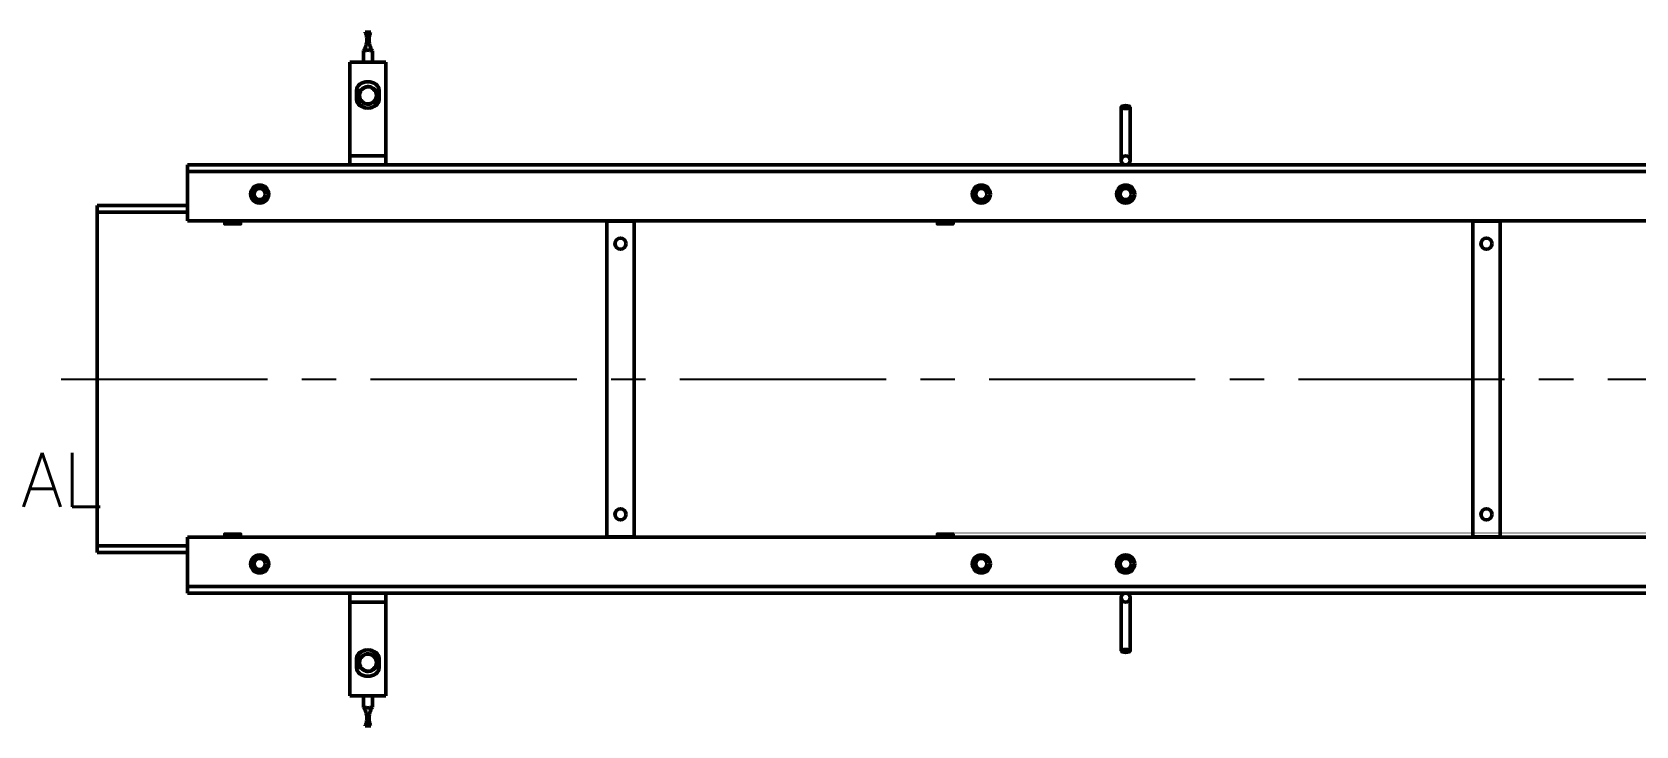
# Model space of a CAD drawing. Header units: inches. Extents: x 31 to 195, y 77 to 126.
# Drawn here: x 67.63 to 112.07, y 106.82 to 126.05 of the extents above; entities that cross this region are included whole.
import ezdxf

# ---------------------------------------------------------------- set-up
doc = ezdxf.new("R2010")
doc.units = ezdxf.units.IN
doc.header["$LTSCALE"] = 8
doc.header["$MEASUREMENT"] = 0
doc.linetypes.add('CENTER2', pattern=[1.125, 0.75, -0.125, 0.125, -0.125])
doc.layers.add('Visible (ANSI)', color=7, linetype='Continuous', lineweight=50)
doc.styles.add('ZURN', font='romans.shx')

msp = doc.modelspace()

# ---------------------------------------------------------------- linework, layer by layer
at = {"linetype": 'CENTER2', "ltscale": 0.952448}
msp.add_line((68.433118, 116.43908), (193.802762, 116.43908), dxfattribs=at)
at = {"layer": 'Visible (ANSI)'}
for p, q in [((77.013108, 126.054322), (76.853108, 126.054322)), ((76.808108, 125.534322), (76.808108, 125.222022)), ((77.058108, 125.534322), (77.058108, 125.222022)), ((76.433108, 125.222022), (77.433108, 125.222022)), ((76.433108, 125.222022), (76.433108, 125.088068)), ((76.433108, 125.088068), (76.433108, 122.665732)), ((77.433108, 125.088068), (77.433108, 125.222022)), ((77.433108, 125.088068), (77.433108, 122.665732)), ((76.620608, 124.186272), (76.620608, 124.439067)), ((77.245608, 124.439067), (77.245608, 124.186272)), ((97.808108, 123.398137), (97.808108, 123.97637)), ((98.058108, 123.398137), (98.058108, 123.97637)), ((97.808108, 123.398137), (97.808108, 123.162433)), ((97.808108, 122.50298), (97.808108, 123.162433)), ((98.058108, 123.162433), (98.058108, 123.398137)), ((98.058108, 122.50298), (98.058108, 123.162433)), ((191.933108, 122.37108), (71.933108, 122.37108)), ((71.933108, 122.37108), (71.933108, 122.19208)), ((76.433108, 122.665732), (76.433108, 122.62108)), ((77.433108, 122.62108), (76.433108, 122.62108)), ((76.433108, 122.37108), (76.433108, 122.62108)), ((77.433108, 122.665732), (77.433108, 122.62108)), ((77.433108, 122.37108), (77.433108, 122.62108)), ((97.808108, 122.50298), (97.808108, 122.49608)), ((98.058108, 122.49608), (98.058108, 122.50298)), ((191.933108, 122.19208), (71.933108, 122.19208)), ((71.933108, 122.19208), (71.933108, 122.02808)), ((71.933108, 122.02808), (71.933108, 121.16808)), ((69.433118, 121.25158), (69.433118, 121.06408)), ((71.933108, 121.25158), (69.433118, 121.25158)), ((69.433118, 121.06408), (69.433118, 121.009612)), ((69.433118, 121.06408), (71.933108, 121.06408)), ((69.433118, 121.009612), (69.433118, 118.785459)), ((71.933108, 120.82508), (71.933108, 121.16808)), ((120.364568, 120.82508), (71.933108, 120.82508)), ((72.964108, 120.82508), (72.964108, 120.755641)), ((72.964108, 120.73608), (73.073608, 120.73608)), ((73.073608, 120.73608), (73.292608, 120.73608)), ((73.183108, 120.82508), (73.183108, 120.755641)), ((73.292608, 120.73608), (73.402108, 120.73608)), ((73.402108, 120.82508), (73.402108, 120.755641)), ((83.558108, 120.81408), (84.308108, 120.81408)), ((83.558108, 112.06408), (83.558108, 120.81408)), ((84.308108, 120.81408), (84.308108, 112.06408)), ((92.714108, 120.755141), (92.714108, 120.82508)), ((92.714108, 120.73558), (92.823608, 120.73558)), ((92.823608, 120.73558), (93.042608, 120.73558)), ((92.933108, 120.755141), (92.933108, 120.82508)), ((93.042608, 120.73558), (93.152108, 120.73558)), ((93.152108, 120.755141), (93.152108, 120.82508)), ((107.558108, 112.06408), (107.558108, 120.81408)), ((107.558108, 120.81408), (108.308108, 120.81408)), ((108.308108, 120.81408), (108.308108, 112.06408)), ((69.433118, 118.785459), (69.433118, 114.092702)), ((69.433118, 114.092702), (69.433118, 111.868549)), ((71.933108, 112.05308), (120.364568, 112.05308)), ((71.933108, 112.05308), (71.933108, 111.71008)), ((73.073608, 112.14208), (72.964108, 112.14208)), ((72.964108, 112.12252), (72.964108, 112.05308)), ((73.292608, 112.14208), (73.073608, 112.14208)), ((73.183108, 112.12252), (73.183108, 112.05308)), ((73.402108, 112.14208), (73.292608, 112.14208)), ((73.402108, 112.12252), (73.402108, 112.05308)), ((84.308108, 112.06408), (83.558108, 112.06408)), ((92.823608, 112.14258), (92.714108, 112.14258)), ((92.714108, 112.12302), (92.714108, 112.05308)), ((93.042608, 112.14258), (92.823608, 112.14258)), ((92.933108, 112.12302), (92.933108, 112.05308)), ((93.152108, 112.14258), (93.042608, 112.14258)), ((93.152108, 112.12302), (93.152108, 112.05308)), ((108.308108, 112.06408), (107.558108, 112.06408)), ((69.433118, 111.868549), (69.433118, 111.81408)), ((69.433118, 111.81408), (69.433118, 111.62658)), ((69.433118, 111.81408), (71.933108, 111.81408)), ((71.933108, 111.62658), (69.433118, 111.62658)), ((71.933108, 110.85008), (71.933108, 111.71008)), ((71.933108, 110.68608), (71.933108, 110.85008)), ((71.933108, 110.68608), (191.933108, 110.68608)), ((71.933108, 110.50708), (71.933108, 110.68608)), ((71.933108, 110.50708), (191.933108, 110.50708)), ((76.433108, 110.50708), (76.433108, 110.25708)), ((76.433108, 110.212429), (76.433108, 110.25708)), ((76.433108, 110.25708), (77.433108, 110.25708)), ((77.433108, 110.50708), (77.433108, 110.25708)), ((77.433108, 110.212429), (77.433108, 110.25708)), ((97.808108, 110.38208), (97.808108, 110.375181)), ((97.808108, 110.375181), (97.808108, 109.715728)), ((98.058108, 110.375181), (98.058108, 110.38208)), ((98.058108, 110.375181), (98.058108, 109.715728)), ((76.433108, 107.790093), (76.433108, 110.212429)), ((77.433108, 107.790093), (77.433108, 110.212429)), ((97.808108, 109.715728), (97.808108, 109.480024)), ((97.808108, 109.480024), (97.808108, 108.901791)), ((98.058108, 109.480024), (98.058108, 109.715728)), ((98.058108, 109.480024), (98.058108, 108.901791)), ((76.620608, 108.439094), (76.620608, 108.691889)), ((77.245608, 108.691889), (77.245608, 108.439094)), ((76.433108, 107.790093), (76.433108, 107.656139)), ((77.433108, 107.656139), (76.433108, 107.656139)), ((76.808108, 107.343839), (76.808108, 107.656139)), ((77.058108, 107.343839), (77.058108, 107.656139)), ((77.433108, 107.656139), (77.433108, 107.790093)), ((77.013108, 106.823839), (76.853108, 106.823839))]:
    msp.add_line(p, q, dxfattribs=at)
for centre, radius in [((97.933108, 122.49608), 0.125), ((73.933108, 121.56408), 0.25), ((73.933108, 121.56408), 0.245), ((93.933108, 121.56408), 0.25), ((93.933108, 121.56408), 0.245), ((97.933108, 121.56408), 0.25), ((97.933108, 121.56408), 0.245), ((73.933108, 121.56408), 0.1535), ((93.933108, 121.56408), 0.1535), ((97.933108, 121.56408), 0.1535), ((83.933108, 120.18908), 0.1535), ((107.933108, 120.18908), 0.1535), ((83.933108, 112.68908), 0.1535), ((107.933108, 112.68908), 0.1535), ((73.933108, 111.31408), 0.25), ((73.933108, 111.31408), 0.245), ((73.933108, 111.31408), 0.1535), ((93.933108, 111.31408), 0.25), ((93.933108, 111.31408), 0.245), ((93.933108, 111.31408), 0.1535), ((97.933108, 111.31408), 0.25), ((97.933108, 111.31408), 0.245), ((97.933108, 111.31408), 0.1535), ((97.933108, 110.38208), 0.125)]:
    msp.add_circle(centre, radius, dxfattribs=at)
for centre, radius, start, end in [((76.933108, 124.300022), 0.234375, 86.1417694, 176.332444), ((76.933108, 124.300022), 0.234375, 3.667556, 64.0039677), ((76.698733, 124.300022), 0.015, 88.166222, 271.833778), ((76.933108, 124.300022), 0.234375, 183.667556, 356.332444), ((77.167483, 124.300022), 0.015, 268.166222, 91.833778), ((76.698733, 108.578139), 0.015, 88.166222, 271.833778), ((76.933108, 108.578139), 0.234375, 3.667556, 176.332444), ((76.933108, 108.578139), 0.234375, 183.667556, 273.8582306), ((76.933108, 108.578139), 0.234375, 295.9960323, 356.332444), ((77.167483, 108.578139), 0.015, 268.166222, 91.833778)]:
    msp.add_arc(centre, radius, start, end, dxfattribs=at)
for centre, major_axis, ratio, start_param, end_param in [((76.933108, 124.439067), (-0.3125, 0), 0.766044443, 3.141592654, 6.283185307), ((76.933108, 124.27837), (-0.3125, 0), 0.766044443, 5.263711107, 6.283185307), ((76.992354, 124.522261), (0.043438, -0.011753), 0.333333333, 1.570796327, 3.151740772), ((76.992354, 124.522261), (0.043438, -0.011753), 0.333333333, 0.012138125, 1.570796327), ((76.933108, 124.27837), (0.3125, 0), 0.766044443, 0, 1.019298072), ((76.933108, 124.210427), (-0.3125, 0), 0.984807753, 5.365388944, 6.644320979), ((76.933108, 124.186272), (0.3125, 0), 0.766044443, 3.141592654, 6.283185307), ((76.933108, 124.253839), (-0.3125, 0), 0.984807753, 0.070589401, 1.418033498), ((76.933108, 124.253839), (0.3125, 0), 0.984807753, 4.865151809, 6.212595907), ((76.933108, 124.210427), (0.3125, 0), 0.984807753, 5.922049635, 7.201189211), ((76.933108, 108.691889), (-0.3125, 0), 0.766044443, 3.141592654, 6.283185307), ((76.933108, 108.624322), (-0.3125, 0), 0.984807753, 4.865151809, 6.212595907), ((76.933108, 108.624322), (0.3125, 0), 0.984807753, 0.070589401, 1.418033498), ((76.933108, 108.667734), (-0.3125, 0), 0.984807753, 5.922049635, 7.200987395), ((76.933108, 108.599791), (-0.3125, 0), 0.766044443, 0, 1.019261452), ((76.933108, 108.599791), (0.3125, 0), 0.766044443, 5.263923856, 6.283185307), ((76.933108, 108.667734), (0.3125, 0), 0.984807753, 5.365388944, 6.644320979), ((76.933108, 108.439094), (0.3125, 0), 0.766044443, 3.141592654, 6.283185307), ((76.992354, 108.3559), (0.043438, 0.011753), 0.333333333, 3.131444535, 4.71238898), ((76.992354, 108.3559), (0.043438, 0.011753), 0.333333333, 4.71238898, 6.271047182)]:
    msp.add_ellipse(centre, major_axis=major_axis, ratio=ratio, start_param=start_param, end_param=end_param, dxfattribs=at)
for centre, major_axis in [((97.933108, 123.97637), (0.125, 0)), ((97.933108, 108.901791), (-0.125, 0))]:
    msp.add_ellipse(centre, major_axis=major_axis, ratio=0.321439465, dxfattribs=at)
for points, knots in [([(76.853108, 126.054322), (76.853108, 126.054322), (76.856065, 126.048377), (76.866229, 126.024734), (76.873361, 126.007048), (76.886959, 125.962751), (76.893407, 125.936743), (76.897733, 125.907001)], [0, 0, 0, 0, 0.347479985, 0.347479985, 0.69495997, 0.69495997, 1.020331146, 1.020331146, 1.020331146, 1.020331146]), ([(76.901678, 125.794322), (76.900193, 125.774418), (76.89735, 125.753375), (76.889865, 125.714907), (76.88528, 125.697467), (76.88092, 125.683011), (76.880712, 125.682325), (76.880503, 125.681644)], [0.5989360844, 0.5989360844, 0.5989360844, 0.5989360844, 0.7510308104, 0.7510308104, 0.9031255364, 0.9031255364, 0.9107476997, 0.9107476997, 0.9107476997, 0.9107476997]), ([(76.897733, 125.907001), (76.897856, 125.906156), (76.897978, 125.905304), (76.900037, 125.89063), (76.901881, 125.873124), (76.903461, 125.834746), (76.903136, 125.81387), (76.901678, 125.794322)], [0.2909281473, 0.2909281473, 0.2909281473, 0.2909281473, 0.3002098687, 0.3002098687, 0.4495729766, 0.4495729766, 0.5989360844, 0.5989360844, 0.5989360844, 0.5989360844]), ([(76.964537, 125.794322), (76.963079, 125.81387), (76.962754, 125.834746), (76.964334, 125.873124), (76.966178, 125.89063), (76.968238, 125.905304), (76.968359, 125.906156), (76.968482, 125.907001)], [1.8093251949, 1.8093251949, 1.8093251949, 1.8093251949, 1.9586883028, 1.9586883028, 2.1080514107, 2.1080514107, 2.1173331321, 2.1173331321, 2.1173331321, 2.1173331321]), ([(76.985712, 125.681644), (76.985503, 125.682325), (76.985295, 125.683011), (76.980936, 125.697467), (76.97635, 125.714907), (76.968866, 125.753375), (76.966022, 125.774418), (76.964537, 125.794322)], [1.4975135796, 1.4975135796, 1.4975135796, 1.4975135796, 1.5051357429, 1.5051357429, 1.6572304689, 1.6572304689, 1.8093251949, 1.8093251949, 1.8093251949, 1.8093251949]), ([(76.968482, 125.907001), (76.972808, 125.936743), (76.979256, 125.962751), (76.992854, 126.007048), (76.999986, 126.024734), (77.010151, 126.048377), (77.013108, 126.054322), (77.013108, 126.054322)], [5.641443605, 5.641443605, 5.641443605, 5.641443605, 5.966814781, 5.966814781, 6.314294766, 6.314294766, 6.66177475, 6.66177475, 6.66177475, 6.66177475]), ([(76.880503, 125.681644), (76.878504, 125.675113), (76.87646, 125.668899), (76.860806, 125.62393), (76.843435, 125.590398), (76.823353, 125.556787), (76.817702, 125.548265), (76.810068, 125.53703), (76.808108, 125.534322), (76.808108, 125.534322)], [7.002045991, 7.002045991, 7.002045991, 7.002045991, 7.072181733, 7.072181733, 7.540192449, 7.540192449, 7.774197808, 7.774197808, 8.008203166, 8.008203166, 8.008203166, 8.008203166]), ([(76.808108, 125.534322), (76.808108, 125.534322), (76.811269, 125.535095), (76.824044, 125.537887), (76.833655, 125.539868), (76.855785, 125.543607), (76.869801, 125.545613), (76.900579, 125.548461), (76.917347, 125.549259), (76.933108, 125.549259)], [1.4410278833, 1.4410278833, 1.4410278833, 1.4410278833, 1.5611069604, 1.5611069604, 1.6811860375, 1.6811860375, 1.8012782743, 1.8012782743, 1.9213705111, 1.9213705111, 1.9213705111, 1.9213705111]), ([(76.933108, 125.549259), (76.948868, 125.549259), (76.965636, 125.548461), (76.996415, 125.545613), (77.010431, 125.543607), (77.03256, 125.539868), (77.042171, 125.537887), (77.054946, 125.535095), (77.058108, 125.534322), (77.058108, 125.534322)], [0, 0, 0, 0, 0.1200922368, 0.1200922368, 0.2401844736, 0.2401844736, 0.3602635507, 0.3602635507, 0.4803426278, 0.4803426278, 0.4803426278, 0.4803426278]), ([(77.058108, 125.534322), (77.058108, 125.534322), (77.056148, 125.53703), (77.048513, 125.548265), (77.042862, 125.556787), (77.02278, 125.590398), (77.005409, 125.62393), (76.989755, 125.668899), (76.987711, 125.675113), (76.985712, 125.681644)], [1.097300693, 1.097300693, 1.097300693, 1.097300693, 1.331306051, 1.331306051, 1.56531141, 1.56531141, 2.033322126, 2.033322126, 2.103457868, 2.103457868, 2.103457868, 2.103457868]), ([(76.688345, 124.310843), (76.689546, 124.338004), (76.695405, 124.365309), (76.715315, 124.415366), (76.729454, 124.438815), (76.76412, 124.479415), (76.785079, 124.497067), (76.831001, 124.524328), (76.856533, 124.534277), (76.908792, 124.545272), (76.936168, 124.546456), (76.973652, 124.541899), (76.984563, 124.539815), (76.995259, 124.53701)], [0, 0, 0, 0, 0.212669473, 0.212669473, 0.421401634, 0.421401634, 0.630278357, 0.630278357, 0.839149821, 0.839149821, 1.048021476, 1.048021476, 1.134524567, 1.134524567, 1.134524567, 1.134524567]), ([(76.688345, 124.310843), (76.689546, 124.338004), (76.695405, 124.365309), (76.715315, 124.415366), (76.729454, 124.438815), (76.76412, 124.479415), (76.785079, 124.497067), (76.831001, 124.524328), (76.856533, 124.534277), (76.908792, 124.545272), (76.936168, 124.546456), (76.989181, 124.540011), (77.015476, 124.532303), (77.063579, 124.509106), (77.085983, 124.49333), (77.124035, 124.455861), (77.140155, 124.433702), (77.16409, 124.385963), (77.172203, 124.35979), (77.176858, 124.325878), (77.177538, 124.318365), (77.17787, 124.310843)], [0, 0, 0, 0, 0.212669473, 0.212669473, 0.421401634, 0.421401634, 0.630278357, 0.630278357, 0.839149821, 0.839149821, 1.048021476, 1.048021476, 1.256893124, 1.256893124, 1.465764772, 1.465764772, 1.67463642, 1.67463642, 1.883508068, 1.883508068, 1.942398235, 1.942398235, 1.942398235, 1.942398235]), ([(77.17787, 124.289201), (77.176669, 124.26204), (77.170811, 124.234736), (77.150901, 124.184679), (77.136761, 124.16123), (77.102096, 124.120629), (77.081136, 124.102978), (77.035214, 124.075717), (77.009682, 124.065768), (76.957423, 124.054772), (76.930047, 124.053589), (76.877034, 124.060034), (76.850739, 124.067742), (76.802637, 124.090938), (76.780232, 124.106714), (76.74218, 124.144184), (76.72606, 124.166343), (76.702125, 124.214082), (76.694012, 124.240255), (76.689358, 124.274167), (76.688677, 124.28168), (76.688345, 124.289201)], [0, 0, 0, 0, 0.212669473, 0.212669473, 0.421401634, 0.421401634, 0.630278357, 0.630278357, 0.839149821, 0.839149821, 1.048021476, 1.048021476, 1.256893124, 1.256893124, 1.465764772, 1.465764772, 1.67463642, 1.67463642, 1.883508068, 1.883508068, 1.942398235, 1.942398235, 1.942398235, 1.942398235]), ([(77.122969, 124.454867), (77.124643, 124.452818), (77.126281, 124.450744), (77.132502, 124.442591), (77.136848, 124.436294), (77.140898, 124.429799)], [0.40075246859, 0.40075246859, 0.40075246859, 0.40075246859, 0.42140163391, 0.42140163391, 0.48097111075, 0.48097111075, 0.48097111075, 0.48097111075]), ([(77.15932, 124.394092), (77.161544, 124.388756), (77.163576, 124.383349), (77.172632, 124.356334), (77.176866, 124.333557), (77.17787, 124.310843)], [0.5852457116, 0.5852457116, 0.5852457116, 0.5852457116, 0.6302783572, 0.6302783572, 0.8081258164, 0.8081258164, 0.8081258164, 0.8081258164]), ([(76.688345, 108.58896), (76.689546, 108.616121), (76.695405, 108.643425), (76.715315, 108.693482), (76.729454, 108.716931), (76.76412, 108.757532), (76.785079, 108.775183), (76.831001, 108.802444), (76.856533, 108.812393), (76.908792, 108.823389), (76.936168, 108.824572), (76.989181, 108.818127), (77.015476, 108.810419), (77.063579, 108.787223), (77.085983, 108.771447), (77.124035, 108.733977), (77.140155, 108.711818), (77.16409, 108.664079), (77.172203, 108.637906), (77.176858, 108.603994), (77.177538, 108.596481), (77.17787, 108.58896)], [0, 0, 0, 0, 0.212669473, 0.212669473, 0.421401634, 0.421401634, 0.630278357, 0.630278357, 0.839149821, 0.839149821, 1.048021476, 1.048021476, 1.256893124, 1.256893124, 1.465764772, 1.465764772, 1.67463642, 1.67463642, 1.883508068, 1.883508068, 1.942398235, 1.942398235, 1.942398235, 1.942398235]), ([(76.700735, 108.50056), (76.697037, 108.511625), (76.694123, 108.522943), (76.690074, 108.545232), (76.688833, 108.55627), (76.688345, 108.567318)], [0.9573253388, 0.9573253388, 0.9573253388, 0.9573253388, 1.0480214757, 1.0480214757, 1.1345245666, 1.1345245666, 1.1345245666, 1.1345245666]), ([(77.17787, 108.567318), (77.176669, 108.540157), (77.170811, 108.512852), (77.150901, 108.462795), (77.136761, 108.439346), (77.102096, 108.398745), (77.081136, 108.381094), (77.035214, 108.353833), (77.009682, 108.343884), (76.957423, 108.332889), (76.930047, 108.331705), (76.877034, 108.33815), (76.850739, 108.345858), (76.802637, 108.369055), (76.780232, 108.384831), (76.74218, 108.4223), (76.72606, 108.444459), (76.702125, 108.492198), (76.694012, 108.518371), (76.689358, 108.552283), (76.688677, 108.559796), (76.688345, 108.567318)], [0, 0, 0, 0, 0.212669473, 0.212669473, 0.421401634, 0.421401634, 0.630278357, 0.630278357, 0.839149821, 0.839149821, 1.048021476, 1.048021476, 1.256893124, 1.256893124, 1.465764772, 1.465764772, 1.67463642, 1.67463642, 1.883508068, 1.883508068, 1.942398235, 1.942398235, 1.942398235, 1.942398235]), ([(76.738168, 108.429767), (76.731099, 108.439049), (76.724691, 108.448823), (76.718191, 108.460496), (76.717348, 108.46205), (76.716522, 108.463614)], [0.7484533698, 0.7484533698, 0.7484533698, 0.7484533698, 0.8391498207, 0.8391498207, 0.8529668869, 0.8529668869, 0.8529668869, 0.8529668869]), ([(77.17787, 108.567318), (77.176669, 108.540157), (77.170811, 108.512852), (77.150901, 108.462795), (77.136761, 108.439346), (77.102096, 108.398745), (77.081136, 108.381094), (77.038624, 108.355857), (77.017251, 108.346919), (76.995259, 108.341151)], [0, 0, 0, 0, 0.2126694732, 0.2126694732, 0.4214016339, 0.4214016339, 0.6302783572, 0.6302783572, 0.8081258164, 0.8081258164, 0.8081258164, 0.8081258164]), ([(76.808108, 107.343839), (76.808095, 107.343839), (76.810043, 107.341131), (76.817652, 107.329896), (76.823291, 107.321374), (76.843337, 107.287763), (76.860687, 107.254231), (76.87632, 107.209262), (76.878361, 107.203048), (76.880358, 107.196517)], [1.097300693, 1.097300693, 1.097300693, 1.097300693, 1.331306051, 1.331306051, 1.56531141, 1.56531141, 2.033322126, 2.033322126, 2.103457868, 2.103457868, 2.103457868, 2.103457868]), ([(76.933058, 107.328902), (76.917298, 107.328902), (76.900531, 107.3297), (76.869757, 107.332548), (76.855745, 107.334554), (76.833624, 107.338293), (76.824019, 107.340274), (76.811263, 107.343065), (76.808108, 107.343837), (76.808108, 107.343839)], [0.9606852556, 0.9606852556, 0.9606852556, 0.9606852556, 1.0807774924, 1.0807774924, 1.2008697291, 1.2008697291, 1.3209488062, 1.3209488062, 1.4409017637, 1.4409017637, 1.4409017637, 1.4409017637]), ([(76.880358, 107.196517), (76.880597, 107.195733), (76.880837, 107.194943), (76.885208, 107.180395), (76.889767, 107.162993), (76.897207, 107.124637), (76.900034, 107.103668), (76.901513, 107.083839)], [1.4975287939, 1.4975287939, 1.4975287939, 1.4975287939, 1.5062939971, 1.5062939971, 1.6578105605, 1.6578105605, 1.8093271238, 1.8093271238, 1.8093271238, 1.8093271238]), ([(77.058108, 107.343839), (77.058101, 107.343839), (77.054933, 107.343066), (77.042146, 107.340274), (77.032529, 107.338293), (77.010391, 107.334554), (76.996371, 107.332548), (76.965588, 107.3297), (76.948818, 107.328902), (76.933058, 107.328902)], [0.4803426278, 0.4803426278, 0.4803426278, 0.4803426278, 0.6004217049, 0.6004217049, 0.720500782, 0.720500782, 0.8405930188, 0.8405930188, 0.9606852556, 0.9606852556, 0.9606852556, 0.9606852556]), ([(76.964372, 107.083839), (76.965857, 107.103743), (76.968702, 107.124786), (76.976193, 107.163254), (76.980783, 107.180694), (76.985148, 107.19515), (76.985357, 107.195836), (76.985566, 107.196517)], [0.5989360844, 0.5989360844, 0.5989360844, 0.5989360844, 0.7510308104, 0.7510308104, 0.9031255364, 0.9031255364, 0.9107476997, 0.9107476997, 0.9107476997, 0.9107476997]), ([(76.985858, 107.196517), (76.985649, 107.195836), (76.985441, 107.19515), (76.981088, 107.180694), (76.976507, 107.163254), (76.969029, 107.124786), (76.966187, 107.103743), (76.964702, 107.083839)], [1.4975135796, 1.4975135796, 1.4975135796, 1.4975135796, 1.5051357429, 1.5051357429, 1.6572304689, 1.6572304689, 1.8093251949, 1.8093251949, 1.8093251949, 1.8093251949]), ([(76.985566, 107.196517), (76.987568, 107.203048), (76.989615, 107.209262), (77.005289, 107.254231), (77.022683, 107.287763), (77.0428, 107.321374), (77.048464, 107.329896), (77.056123, 107.341131), (77.058095, 107.343839), (77.058108, 107.343839)], [7.002045991, 7.002045991, 7.002045991, 7.002045991, 7.072181733, 7.072181733, 7.540192449, 7.540192449, 7.774197808, 7.774197808, 8.008203166, 8.008203166, 8.008203166, 8.008203166]), ([(77.058108, 107.343839), (77.05812, 107.343839), (77.056172, 107.341131), (77.048563, 107.329896), (77.042924, 107.321374), (77.022878, 107.287763), (77.005529, 107.254231), (76.989896, 107.209262), (76.987854, 107.203048), (76.985858, 107.196517)], [1.097300693, 1.097300693, 1.097300693, 1.097300693, 1.331306051, 1.331306051, 1.56531141, 1.56531141, 2.033322126, 2.033322126, 2.103457868, 2.103457868, 2.103457868, 2.103457868]), ([(76.897587, 106.97116), (76.893273, 106.941418), (76.886839, 106.91541), (76.873272, 106.871113), (76.866157, 106.853427), (76.856028, 106.829784), (76.853089, 106.823839), (76.853108, 106.823839)], [-1.020331146, -1.020331146, -1.020331146, -1.020331146, -0.69495997, -0.69495997, -0.347479985, -0.347479985, 0, 0, 0, 0]), ([(76.901513, 107.083839), (76.902971, 107.064291), (76.903298, 107.043415), (76.901724, 107.005037), (76.899885, 106.987531), (76.897831, 106.972857), (76.89771, 106.972005), (76.897587, 106.97116)], [1.8093271238, 1.8093271238, 1.8093271238, 1.8093271238, 1.9586902317, 1.9586902317, 2.1080533396, 2.1080533396, 2.117335061, 2.117335061, 2.117335061, 2.117335061]), ([(76.968336, 106.97116), (76.968213, 106.972005), (76.968091, 106.972857), (76.966026, 106.987531), (76.964177, 107.005037), (76.962591, 107.043415), (76.962914, 107.064291), (76.964372, 107.083839)], [0.2909281473, 0.2909281473, 0.2909281473, 0.2909281473, 0.3002098687, 0.3002098687, 0.4495729766, 0.4495729766, 0.5989360844, 0.5989360844, 0.5989360844, 0.5989360844]), ([(76.964702, 107.083839), (76.963244, 107.064291), (76.962918, 107.043415), (76.964491, 107.005037), (76.96633, 106.987531), (76.968384, 106.972857), (76.968505, 106.972005), (76.968628, 106.97116)], [1.8093251949, 1.8093251949, 1.8093251949, 1.8093251949, 1.9586883028, 1.9586883028, 2.1080514107, 2.1080514107, 2.1173331321, 2.1173331321, 2.1173331321, 2.1173331321]), ([(77.013108, 106.823839), (77.013089, 106.823839), (77.010114, 106.829784), (76.999914, 106.853427), (76.992766, 106.871113), (76.979137, 106.91541), (76.972675, 106.941418), (76.968336, 106.97116)], [6.66177475, 6.66177475, 6.66177475, 6.66177475, 7.009254735, 7.009254735, 7.35673472, 7.35673472, 7.682105896, 7.682105896, 7.682105896, 7.682105896]), ([(76.968628, 106.97116), (76.972942, 106.941418), (76.979376, 106.91541), (76.992943, 106.871113), (77.000058, 106.853427), (77.010187, 106.829784), (77.013126, 106.823839), (77.013108, 106.823839)], [5.641443605, 5.641443605, 5.641443605, 5.641443605, 5.966814781, 5.966814781, 6.314294766, 6.314294766, 6.66177475, 6.66177475, 6.66177475, 6.66177475])]:
    msp.add_open_spline(points, degree=3, knots=knots, dxfattribs=at)
for points in [[(72.964108, 120.755641), (73.022788, 120.73608), (73.073608, 120.73608)], [(72.964108, 120.73608), (72.964108, 120.73608), (72.964108, 120.755641)], [(73.073608, 120.73608), (73.124427, 120.73608), (73.183108, 120.755641)], [(73.183108, 120.755641), (73.241788, 120.73608), (73.292608, 120.73608)], [(73.292608, 120.73608), (73.343427, 120.73608), (73.402108, 120.755641)], [(73.402108, 120.755641), (73.402108, 120.73608), (73.402108, 120.73608)], [(92.714108, 120.755141), (92.772788, 120.73558), (92.823608, 120.73558)], [(92.714108, 120.73558), (92.714108, 120.73558), (92.714108, 120.755141)], [(92.823608, 120.73558), (92.874427, 120.73558), (92.933108, 120.755141)], [(92.933108, 120.755141), (92.991788, 120.73558), (93.042608, 120.73558)], [(93.042608, 120.73558), (93.093427, 120.73558), (93.152108, 120.755141)], [(93.152108, 120.755141), (93.152108, 120.73558), (93.152108, 120.73558)], [(72.964108, 112.12252), (72.964108, 112.14208), (72.964108, 112.14208)], [(73.073608, 112.14208), (73.022788, 112.14208), (72.964108, 112.12252)], [(73.183108, 112.12252), (73.124427, 112.14208), (73.073608, 112.14208)], [(73.292608, 112.14208), (73.241788, 112.14208), (73.183108, 112.12252)], [(73.402108, 112.12252), (73.343427, 112.14208), (73.292608, 112.14208)], [(73.402108, 112.14208), (73.402108, 112.14208), (73.402108, 112.12252)], [(92.714108, 112.12302), (92.714108, 112.14258), (92.714108, 112.14258)], [(92.823608, 112.14258), (92.772788, 112.14258), (92.714108, 112.12302)], [(92.933108, 112.12302), (92.874427, 112.14258), (92.823608, 112.14258)], [(93.042608, 112.14258), (92.991788, 112.14258), (92.933108, 112.12302)], [(93.152108, 112.12302), (93.093427, 112.14258), (93.042608, 112.14258)], [(93.152108, 112.14258), (93.152108, 112.14258), (93.152108, 112.12302)]]:
    msp.add_rational_spline(points, [1, 1.0379548493, 1], degree=2, dxfattribs=at)

# ---------------------------------------------------------------- texts
at = {"insert": (31.131369, 121.894788), "char_height": 1.5, "attachment_point": 1, "style": 'ZURN'}
msp.add_mtext_dynamic_manual_height_columns('SPECIFYING ENGINEER IS RESPONSIBLE FOR CONCRETE ENCASEMENT AND REINFORCING BASED UPON APPLICATION AND LOCAL CODES.', width=42.54152675, gutter_width=0, heights=[14.671182], dxfattribs=at)

doc.saveas('drawing.dxf')
